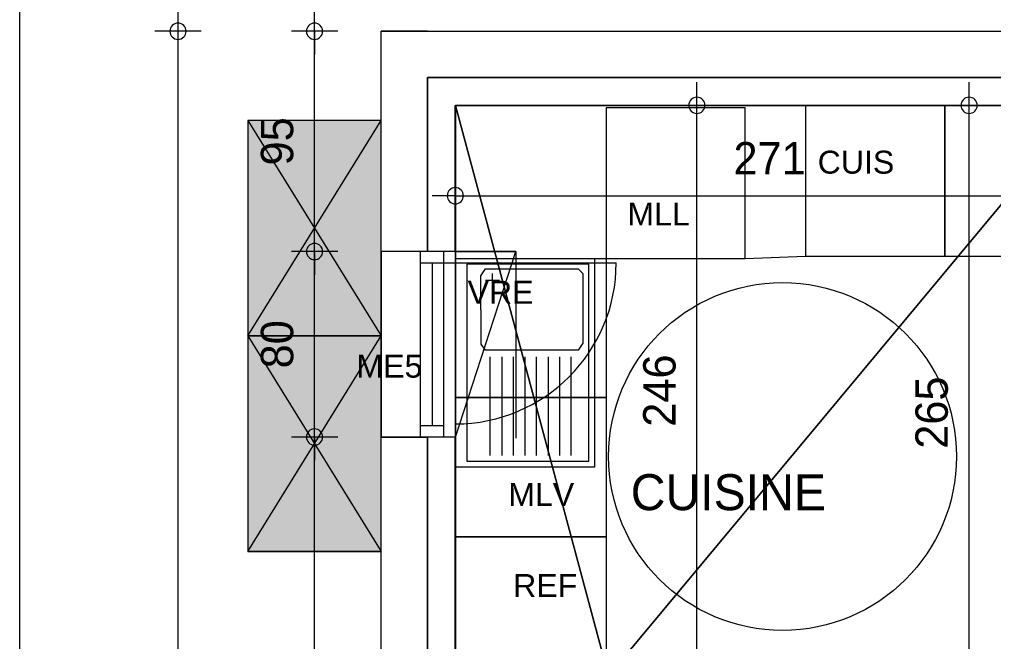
# Model space of a CAD drawing. Header units: metres. Extents: x -30.4 to 29.6, y -50.6 to 0.4.
# Drawn here: x -30.398 to -26.198, y -25.103 to -22.42 of the extents above; entities that cross this region are included whole.
import ezdxf
from ezdxf.enums import TextEntityAlignment as Align
from ezdxf.lldxf.tags import DXFTag

# ---------------------------------------------------------------- set-up
doc = ezdxf.new("R2010")
doc.units = ezdxf.units.M
doc.header["$MEASUREMENT"] = 0
for name, color, linetype in [('Calque commun', 7, 'Continuous'), ('Calque90', 7, 'Continuous'), ('Textes', 7, 'Continuous')]:
    doc.layers.add(name, color=color, linetype=linetype)
doc.styles.add('Arial4', font='arial.ttf', dxfattribs={"height": 0.098961})
doc.styles.add('Century Gothic', font='GOTHIC.TTF', dxfattribs={"height": 0.139636})
doc.styles.add('Century Gothic15', font='GOTHIC.TTF', dxfattribs={"height": 0.155151})
tags = doc.linetypes.add('DOT2', pattern=[0.125, 0, -0.125]).pattern_tags.tags
tags[6:7] = [DXFTag(74, 4), DXFTag(75, 0), DXFTag(340, '0'), DXFTag(46, 1.0), DXFTag(50, 0.0), DXFTag(44, 0.0), DXFTag(45, 0.0)]
tags[4:5] = [DXFTag(74, 4), DXFTag(75, 0), DXFTag(340, '0'), DXFTag(46, 1.0), DXFTag(50, 0.0), DXFTag(44, 0.0), DXFTag(45, 0.0)]
tags = doc.linetypes.add('HIDDEN', pattern=[0.375, 0.25, -0.125]).pattern_tags.tags
tags[6:7] = [DXFTag(74, 4), DXFTag(75, 0), DXFTag(340, '0'), DXFTag(46, 1.0), DXFTag(50, 0.0), DXFTag(44, 0.0), DXFTag(45, 0.0)]
tags[4:5] = [DXFTag(74, 4), DXFTag(75, 0), DXFTag(340, '0'), DXFTag(46, 1.0), DXFTag(50, 0.0), DXFTag(44, 0.0), DXFTag(45, 0.0)]
tags = doc.linetypes.add('HIDDEN2', pattern=[0.1875, 0.125, -0.0625]).pattern_tags.tags
tags[6:7] = [DXFTag(74, 4), DXFTag(75, 0), DXFTag(340, '0'), DXFTag(46, 1.0), DXFTag(50, 0.0), DXFTag(44, 0.0), DXFTag(45, 0.0)]
tags[4:5] = [DXFTag(74, 4), DXFTag(75, 0), DXFTag(340, '0'), DXFTag(46, 1.0), DXFTag(50, 0.0), DXFTag(44, 0.0), DXFTag(45, 0.0)]

# ---------------------------------------------------------------- blocks, each defined once
blk = doc.blocks.new('Block9665')
at = {"layer": 'Calque commun', "color": 7, "linetype": 'Continuous', "lineweight": 18}
blk.add_line((-28.8388, -22.4706), (-25.7588, -22.4706), dxfattribs=at)
at = {"layer": 'Calque commun', "color": 7, "linetype": 'Continuous', "lineweight": 9}
for p, q in [((-28.6388, -22.6706), (-25.7588, -22.6706)), ((-28.5188, -22.7907), (-25.7588, -22.7907))]:
    blk.add_line(p, q, dxfattribs=at)
blk = doc.blocks.new('Block17411')
at = {"layer": 'Calque commun', "color": 7, "linetype": 'Continuous', "lineweight": 18}
for p, q in [((-28.8388, -23.4207), (-28.8388, -22.4706)), ((-28.8388, -28.1706), (-28.8388, -24.2206))]:
    blk.add_line(p, q, dxfattribs=at)
at = {"layer": 'Calque commun', "color": 7, "linetype": 'Continuous', "lineweight": 9}
for p, q in [((-28.6388, -23.4207), (-28.6388, -22.6706)), ((-28.5188, -23.4207), (-28.5188, -22.7907)), ((-28.6388, -28.1706), (-28.6388, -24.2206)), ((-28.5188, -28.1706), (-28.5188, -24.2206))]:
    blk.add_line(p, q, dxfattribs=at)
blk = doc.blocks.new('new43')
at = {"layer": 'Calque commun', "color": 5, "linetype": 'Continuous', "lineweight": 9}
blk.add_arc((0, 0), 0.5, 0, 359.99941, dxfattribs=at)
blk = doc.blocks.new('new44')
at = {"layer": 'Calque commun', "color": 5, "linetype": 'Continuous', "lineweight": 9}
blk.add_arc((0, 0), 0.5, 0, 359.99941, dxfattribs=at)
blk = doc.blocks.new('DimLine28191')
at = {"layer": 'Calque commun', "color": 5, "linetype": 'Continuous', "lineweight": 9}
for p, q in [((-29.1258, -20.6153), (-29.1258, -20.5153)), ((-29.0258, -20.6153), (-29.2258, -20.6153)), ((-29.1258, -22.4706), (-29.1258, -20.6153)), ((-29.0258, -22.4706), (-29.2258, -22.4706)), ((-29.1258, -22.4706), (-29.1258, -22.5706))]:
    blk.add_line(p, q, dxfattribs=at)
at = {"layer": 'Calque commun', "color": 5, "linetype": 'Continuous', "lineweight": 9, "xscale": 0.07000000029802322, "yscale": 0.07000000029802322, "zscale": 0.07000000029802322, "rotation": 90}
for name, p in [('new44', (-29.1258, -20.6153)), ('new43', (-29.1258, -22.4706))]:
    blk.add_blockref(name, p, dxfattribs=at)
at = {"layer": 'Calque commun', "color": 5, "linetype": 'Continuous', "lineweight": 9, "style": 'Century Gothic'}
blk.add_text('186', height=0.13964, rotation=90, dxfattribs=at).set_placement((-29.1758, -21.543), align=Align.BOTTOM_CENTER)
blk = doc.blocks.new('@PRES_1_$$_1-28')
at = {"layer": 'Calque commun', "color": 5, "linetype": 'Continuous', "lineweight": 9}
for p, q in [((0, 0.32), (0.8, 0.32)), ((0.8, 0.15), (0, 0.15)), ((0.05, 0.05), (0.05, 0.15)), ((0.75, 0.15), (0.75, 0.05)), ((0.05, 0.1), (0.75, 0.1)), ((0.8, 0.05), (0, 0.05)), ((0, 0), (0.8, 0))]:
    blk.add_line(p, q, dxfattribs=at)
blk = doc.blocks.new('@PRES_1_$$_1-29')
at = {"layer": 'Calque commun', "color": 7, "linetype": 'Continuous', "lineweight": 9}
blk.add_line((0, 0), (0, 0.32), dxfattribs=at)
blk = doc.blocks.new('@PRES_1_$$_1-30')
at = {"layer": 'Calque commun', "color": 7, "linetype": 'Continuous', "lineweight": 9}
blk.add_line((0, 0), (0, 0.32), dxfattribs=at)
blk = doc.blocks.new('INTER_2D_COMB10')
at = {"layer": 'Calque commun', "color": 0, "linetype": 'ByBlock', "lineweight": -2}
for name in ['@PRES_1_$$_1-28', '@PRES_1_$$_1-29']:
    blk.add_blockref(name, (0, 0), dxfattribs=at)
at = {"layer": 'Calque commun', "color": 0, "linetype": 'ByBlock', "lineweight": -2, "extrusion": (0, 0, -1), "xscale": -1, "yscale": -1, "zscale": -1, "rotation": -180}
blk.add_blockref('@PRES_1_$$_1-30', (-0.8, 0), dxfattribs=at)
blk = doc.blocks.new('PLACED_COMB10')
at = {"layer": 'Calque commun', "color": 0, "linetype": 'ByBlock', "lineweight": -2}
blk.add_blockref('INTER_2D_COMB10', (0, 0), dxfattribs=at)
blk = doc.blocks.new('new207')
at = {"layer": 'Calque commun', "color": 5, "linetype": 'Continuous', "lineweight": 9}
blk.add_arc((0, 0), 0.5, 0, 359.99941, dxfattribs=at)
blk = doc.blocks.new('new208')
at = {"layer": 'Calque commun', "color": 5, "linetype": 'Continuous', "lineweight": 9}
blk.add_arc((0, 0), 0.5, 0, 359.99941, dxfattribs=at)
blk = doc.blocks.new('DimLine37369')
at = {"layer": 'Calque commun', "color": 5, "linetype": 'Continuous', "lineweight": 9}
for p, q in [((-29.1258, -23.4207), (-29.1258, -23.3207)), ((-29.0258, -23.4207), (-29.2258, -23.4207)), ((-29.1258, -24.2206), (-29.1258, -23.4207)), ((-29.0258, -24.2206), (-29.2258, -24.2206)), ((-29.1258, -24.2206), (-29.1258, -24.3207))]:
    blk.add_line(p, q, dxfattribs=at)
at = {"layer": 'Calque commun', "color": 5, "linetype": 'Continuous', "lineweight": 9, "xscale": 0.07000000029802322, "yscale": 0.07000000029802322, "zscale": 0.07000000029802322, "rotation": 90}
for name, p in [('new208', (-29.1258, -23.4207)), ('new207', (-29.1258, -24.2206))]:
    blk.add_blockref(name, p, dxfattribs=at)
at = {"layer": 'Calque commun', "color": 5, "linetype": 'Continuous', "lineweight": 9, "style": 'Century Gothic'}
blk.add_text('80', height=0.13964, rotation=90, dxfattribs=at).set_placement((-29.1758, -23.8207), align=Align.BOTTOM_CENTER)
blk = doc.blocks.new('new209')
at = {"layer": 'Calque commun', "color": 5, "linetype": 'Continuous', "lineweight": 9}
blk.add_arc((0, 0), 0.5, 0, 359.99941, dxfattribs=at)
blk = doc.blocks.new('new210')
at = {"layer": 'Calque commun', "color": 5, "linetype": 'Continuous', "lineweight": 9}
blk.add_arc((0, 0), 0.5, 0, 359.99941, dxfattribs=at)
blk = doc.blocks.new('DimLine37377')
at = {"layer": 'Calque commun', "color": 5, "linetype": 'Continuous', "lineweight": 9}
for p, q in [((-29.1258, -22.4706), (-29.1258, -22.3706)), ((-29.0258, -22.4706), (-29.2258, -22.4706)), ((-29.1258, -23.4207), (-29.1258, -22.4706)), ((-29.0258, -23.4207), (-29.2258, -23.4207)), ((-29.1258, -23.4207), (-29.1258, -23.5207))]:
    blk.add_line(p, q, dxfattribs=at)
at = {"layer": 'Calque commun', "color": 5, "linetype": 'Continuous', "lineweight": 9, "xscale": 0.07000000029802322, "yscale": 0.07000000029802322, "zscale": 0.07000000029802322, "rotation": 90}
for name, p in [('new210', (-29.1258, -22.4706)), ('new209', (-29.1258, -23.4207))]:
    blk.add_blockref(name, p, dxfattribs=at)
at = {"layer": 'Calque commun', "color": 5, "linetype": 'Continuous', "lineweight": 9, "style": 'Century Gothic'}
blk.add_text('95', height=0.13964, rotation=90, dxfattribs=at).set_placement((-29.1758, -22.9456), align=Align.BOTTOM_CENTER)
blk = doc.blocks.new('new225')
at = {"layer": 'Calque commun', "color": 5, "linetype": 'Continuous', "lineweight": 9}
blk.add_arc((0, 0), 0.5, 0, 359.99941, dxfattribs=at)
blk = doc.blocks.new('new226')
at = {"layer": 'Calque commun', "color": 5, "linetype": 'Continuous', "lineweight": 9}
blk.add_arc((0, 0), 0.5, 0, 359.99941, dxfattribs=at)
blk = doc.blocks.new('DimLine37457')
at = {"layer": 'Calque commun', "color": 5, "linetype": 'Continuous', "lineweight": 9}
for p, q in [((-29.1258, -24.2206), (-29.1258, -24.1206)), ((-29.0258, -24.2206), (-29.2258, -24.2206)), ((-29.1258, -28.1706), (-29.1258, -24.2206)), ((-29.0258, -28.1706), (-29.2258, -28.1706)), ((-29.1258, -28.1706), (-29.1258, -28.2706))]:
    blk.add_line(p, q, dxfattribs=at)
at = {"layer": 'Calque commun', "color": 5, "linetype": 'Continuous', "lineweight": 9, "xscale": 0.07000000029802322, "yscale": 0.07000000029802322, "zscale": 0.07000000029802322, "rotation": 90}
for name, p in [('new226', (-29.1258, -24.2206)), ('new225', (-29.1258, -28.1706))]:
    blk.add_blockref(name, p, dxfattribs=at)
at = {"layer": 'Calque commun', "color": 5, "linetype": 'Continuous', "lineweight": 9, "style": 'Century Gothic'}
blk.add_text('395', height=0.13964, rotation=90, dxfattribs=at).set_placement((-29.1758, -26.1956), align=Align.BOTTOM_CENTER)
blk = doc.blocks.new('new282')
at = {"layer": 'Calque commun', "color": 5, "linetype": 'Continuous', "lineweight": 9}
blk.add_arc((0, 0), 0.5, 0, 359.99941, dxfattribs=at)
blk = doc.blocks.new('DimLine41056')
at = {"layer": 'Calque commun', "color": 5, "linetype": 'Continuous', "lineweight": 9}
for p, q in [((-29.7144, -22.4706), (-29.7144, -22.3706)), ((-29.6144, -22.4706), (-29.8144, -22.4706)), ((-29.7144, -31.4706), (-29.7144, -22.4706))]:
    blk.add_line(p, q, dxfattribs=at)
at = {"layer": 'Calque commun', "color": 5, "linetype": 'Continuous', "lineweight": 9, "xscale": 0.07000000029802322, "yscale": 0.07000000029802322, "zscale": 0.07000000029802322, "rotation": 90}
blk.add_blockref('new282', (-29.7144, -22.4706), dxfattribs=at)
blk = doc.blocks.new('xmodule1pcent 16-3')
at = {"layer": 'Calque commun', "color": 5, "linetype": 'Continuous', "lineweight": 9}
blk.add_arc((0, 0), 0.5, 0, 359.99941, dxfattribs=at)
blk = doc.blocks.new('xmodule1pcent 16-4')
at = {"layer": 'Calque commun', "color": 5, "linetype": 'Continuous', "lineweight": 9}
blk.add_arc((0, 0), 0.5, 0, 359.99941, dxfattribs=at)
blk = doc.blocks.new('DimLine55267-2')
at = {"layer": 'Calque commun', "color": 5, "linetype": 'Continuous', "lineweight": 9}
for p, q in [((13.3216, -18.1163), (13.3216, -18.3163)), ((16.0315, -18.1163), (16.0315, -18.3163)), ((13.3216, -18.2163), (13.2215, -18.2163)), ((13.3216, -18.2163), (16.0315, -18.2163)), ((16.0315, -18.2163), (16.1315, -18.2163))]:
    blk.add_line(p, q, dxfattribs=at)
at = {"layer": 'Calque commun', "color": 5, "linetype": 'Continuous', "lineweight": 9, "xscale": 0.07000000029802322, "yscale": 0.07000000029802322, "zscale": 0.07000000029802322}
for name, p in [('xmodule1pcent 16-3', (13.3216, -18.2163)), ('xmodule1pcent 16-4', (16.0315, -18.2163))]:
    blk.add_blockref(name, p, dxfattribs=at)
at = {"layer": 'Calque commun', "color": 5, "linetype": 'Continuous', "lineweight": 9, "style": 'Century Gothic'}
blk.add_text('271', height=0.13964, dxfattribs=at).set_placement((14.6765, -18.1663), align=Align.BOTTOM_CENTER)
blk = doc.blocks.new('xmodule1pcent 16-27')
at = {"layer": 'Calque commun', "color": 5, "linetype": 'Continuous', "lineweight": 9}
blk.add_arc((0, 0), 0.5, 0, 359.99941, dxfattribs=at)
blk = doc.blocks.new('xmodule1pcent 16-28')
at = {"layer": 'Calque commun', "color": 5, "linetype": 'Continuous', "lineweight": 9}
blk.add_arc((0, 0), 0.5, 0, 359.99941, dxfattribs=at)
blk = doc.blocks.new('DimLine55678-2')
at = {"layer": 'Calque commun', "color": 5, "linetype": 'Continuous', "lineweight": 9}
for p, q in [((15.5367, -17.8266), (15.5367, -17.7266)), ((15.6367, -17.8266), (15.4367, -17.8266)), ((15.5367, -20.4766), (15.5367, -17.8266)), ((15.6367, -20.4766), (15.4367, -20.4766)), ((15.5367, -20.4766), (15.5367, -20.5766))]:
    blk.add_line(p, q, dxfattribs=at)
at = {"layer": 'Calque commun', "color": 5, "linetype": 'Continuous', "lineweight": 9, "xscale": 0.07000000029802322, "yscale": 0.07000000029802322, "zscale": 0.07000000029802322, "rotation": 90}
for name, p in [('xmodule1pcent 16-28', (15.5367, -17.8266)), ('xmodule1pcent 16-27', (15.5367, -20.4766))]:
    blk.add_blockref(name, p, dxfattribs=at)
at = {"layer": 'Calque commun', "color": 5, "linetype": 'Continuous', "lineweight": 9, "style": 'Century Gothic'}
blk.add_text('265', height=0.13964, rotation=90, dxfattribs=at).set_placement((15.4867, -19.1516), align=Align.BOTTOM_CENTER)
blk = doc.blocks.new('xmodule1pcent 16-29')
at = {"layer": 'Calque commun', "color": 5, "linetype": 'Continuous', "lineweight": 9}
blk.add_arc((0, 0), 0.5, 0, 359.99941, dxfattribs=at)
blk = doc.blocks.new('xmodule1pcent 16-30')
at = {"layer": 'Calque commun', "color": 5, "linetype": 'Continuous', "lineweight": 9}
blk.add_arc((0, 0), 0.5, 0, 359.99941, dxfattribs=at)
blk = doc.blocks.new('DimLine55694-2')
at = {"layer": 'Calque commun', "color": 5, "linetype": 'Continuous', "lineweight": 9}
for p, q in [((14.3629, -17.8266), (14.3629, -17.7266)), ((14.2629, -17.8266), (14.4629, -17.8266)), ((14.3629, -20.2866), (14.3629, -17.8266)), ((14.2629, -20.2866), (14.4629, -20.2866)), ((14.3629, -20.2866), (14.3629, -20.3866))]:
    blk.add_line(p, q, dxfattribs=at)
at = {"layer": 'Calque commun', "color": 5, "linetype": 'Continuous', "lineweight": 9, "xscale": 0.07000000029802322, "yscale": 0.07000000029802322, "zscale": 0.07000000029802322, "rotation": 90}
for name, p in [('xmodule1pcent 16-30', (14.3629, -17.8266)), ('xmodule1pcent 16-29', (14.3629, -20.2866))]:
    blk.add_blockref(name, p, dxfattribs=at)
at = {"layer": 'Calque commun', "color": 5, "linetype": 'Continuous', "lineweight": 9, "style": 'Century Gothic'}
blk.add_text('246', height=0.13964, rotation=90, dxfattribs=at).set_placement((14.3129, -19.0566), align=Align.BOTTOM_CENTER)
blk = doc.blocks.new('_15-5')
at = {"layer": 'Calque90', "color": 6, "linetype": 'ByBlock', "lineweight": 9}
for p, q in [((0.9, 0.6), (0, 0.6)), ((0, 0.6), (0, 0)), ((0.9, 0), (0.9, 0.6)), ((0.025, 0.025), (0.025, 0.55)), ((0.025, 0.55), (0.875, 0.55)), ((0.875, 0.55), (0.875, 0.025)), ((0.075, 0.49), (0.045, 0.47)), ((0.045, 0.47), (0.045, 0.07)), ((0.37, 0.4888), (0.075, 0.49)), ((0.095, 0.4099), (0.095, 0.4699)), ((0.395, 0.47), (0.37, 0.4888)), ((0.395, 0.07), (0.395, 0.47)), ((0.125, 0.4398), (0.065, 0.44)), ((0.85, 0.45), (0.425, 0.45)), ((0.425, 0.4), (0.85, 0.4)), ((0.85, 0.35), (0.425, 0.35)), ((0.425, 0.3), (0.85, 0.3)), ((0.85, 0.25), (0.425, 0.25)), ((0.425, 0.2), (0.85, 0.2)), ((0.85, 0.15), (0.425, 0.15)), ((0.85, 0.1), (0.425, 0.1)), ((0.045, 0.07), (0.065, 0.05)), ((0.045, 0.07), (0.065, 0.05)), ((0.065, 0.05), (0.365, 0.05)), ((0.365, 0.05), (0.395, 0.07)), ((0, 0), (0.9, 0)), ((0.875, 0.025), (0.025, 0.025))]:
    blk.add_line(p, q, dxfattribs=at)
blk = doc.blocks.new('60x65')
at = {"layer": 'Calque commun', "color": 7, "linetype": 'HIDDEN', "lineweight": 9}
mesh = blk.add_polyface(dxfattribs=at)
corners = [(0, 0.6), (0.65, 0.6), (0.65, 0), (0, 0)]
mesh.append_faces([[corners[k] for k in face] for face in [(0, 1, 2, 3)]], dxfattribs={"color": 7})
blk = doc.blocks.new('xmodule1pcent 16-63')
at = {"layer": 'Calque commun', "color": 7, "linetype": 'HIDDEN', "lineweight": 9}
blk.add_line((14.5716, -18.4866), (14.8315, -18.4766), dxfattribs=at)
at = {"layer": 'Calque commun', "color": 7, "linetype": 'HIDDEN', "lineweight": 9, "extrusion": (0, -1.22461e-16, -1)}
blk.add_arc((-14.7323, -19.3408), 0.75, 270, 269.9994, dxfattribs=at)
at = {"layer": 'Calque commun', "color": 5, "linetype": 'Continuous', "lineweight": 9}
for name in ['DimLine55694-2', 'DimLine55678-2', 'DimLine55267-2']:
    blk.add_blockref(name, (0, 0), dxfattribs=at)
at = {"layer": 'Calque commun', "color": 0, "linetype": 'ByBlock', "lineweight": -2, "extrusion": (0, 0, -1), "xscale": -1, "yscale": -1, "zscale": -1, "rotation": 90.00000000000001}
for p in [(-14.5716, -17.8366), (-15.4315, -17.8266), (-16.0315, -17.8266)]:
    blk.add_blockref('60x65', p, dxfattribs=at)
at = {"layer": 'Calque commun', "color": 0, "linetype": 'DOT2', "lineweight": -2, "extrusion": (0, 0, -1), "xscale": -1, "yscale": -1, "zscale": -1, "rotation": 90.00000000000001}
blk.add_blockref('_15-5', (-13.9216, -18.4866), dxfattribs=at)
at = {"layer": 'Calque commun', "color": 0, "linetype": 'ByBlock', "lineweight": -2}
for p in [(13.3216, -19.0866), (13.3216, -19.6866), (13.3216, -20.2866)]:
    blk.add_blockref('60x65', p, dxfattribs=at)
at = {"layer": 'Textes', "color": 5, "linetype": 'ByBlock', "lineweight": -2, "style": 'Arial4'}
for s, p in [('CUIS', (14.8837, -18.1507)), ('MLL', (14.0633, -18.3741)), ('MLV', (13.5497, -19.5841)), ('REF', (13.5708, -19.9764))]:
    blk.add_text(s, height=0.09896, dxfattribs=at).set_placement(p, align=Align.BOTTOM_LEFT)
at = {"layer": 'Textes', "color": 5, "linetype": 'ByBlock', "lineweight": -2, "style": 'Century Gothic15'}
blk.add_text('CUISINE', height=0.15515, dxfattribs=at).set_placement((14.0777, -19.4171), align=Align.TOP_LEFT)
at = {"layer": 'Calque commun', "color": 9, "linetype": 'Continuous', "lineweight": 18}
mesh = blk.add_polyface(dxfattribs=at)
corners = [(16.0315, -20.4766), (13.9816, -20.2866), (13.9816, -21.0066), (18.2659, -20.4766), (17.262, -21.3766), (18.2659, -21.3766), (16.9815, -22.4041), (16.9815, -21.654), (13.3216, -21.0066), (13.3216, -26.1866), (16.0315, -17.8266), (17.0395, -21.5019), (17.1586, -21.4553), (17.262, -21.4566), (19.2815, -22.4041), (19.2815, -26.1866), (13.3216, -20.2866), (13.3216, -17.8268)]
mesh.append_faces([[corners[k] for k in face] for face in [(3, 4, 5)]], dxfattribs={"vtx0": -1, "color": 9})
mesh.append_faces([[corners[k] for k in face] for face in [(0, 2, 7), (6, 2, 9), (0, 11, 4)]], dxfattribs={"vtx0": -1, "vtx1": -1, "vtx2": -1, "color": 9})
mesh.append_faces([[corners[k] for k in face] for face in [(0, 1, 2), (6, 9, 15), (0, 7, 11)]], dxfattribs={"vtx0": -1, "vtx2": -1, "color": 9})
mesh.append_faces([[corners[k] for k in face] for face in [(14, 6, 15), (16, 1, 17)]], dxfattribs={"vtx1": -1, "color": 9})
mesh.append_faces([[corners[k] for k in face] for face in [(6, 7, 2), (0, 10, 1), (11, 12, 4), (3, 0, 4), (10, 17, 1)]], dxfattribs={"vtx1": -1, "vtx2": -1, "color": 9})
mesh.append_faces([[corners[k] for k in face] for face in [(2, 8, 9), (12, 13, 4)]], dxfattribs={"vtx2": -1, "color": 9})

msp = doc.modelspace()

# ---------------------------------------------------------------- linework, layer by layer
at = {"layer": 'Calque commun', "color": 7, "linetype": 'HIDDEN2', "lineweight": 9}
for p, q in [((-28.8388, -22.4706), (-28.6388, -22.4706)), ((-28.5188, -23.4207), (-28.2579, -23.4207)), ((-28.5188, -24.2262), (-28.2579, -23.4207)), ((-28.2579, -23.4207), (-28.5188, -23.4207)), ((-28.2579, -23.4207), (-28.2579, -24.2262)), ((-27.8252, -23.4706), (-28.6688, -23.4706))]:
    msp.add_line(p, q, dxfattribs=at)
at = {"layer": 'Calque commun', "color": 7, "linetype": 'Continuous', "lineweight": 18}
msp.add_line((-28.6388, -22.4706), (-28.8388, -22.4706), dxfattribs=at)
at = {"layer": 'Calque commun', "color": 12, "linetype": 'Continuous', "lineweight": 18}
for p, q in [((-27.4588, -22.6706), (-28.6388, -22.6706)), ((-25.7588, -22.6706), (-28.6388, -22.6706)), ((-28.6388, -22.6706), (-28.6388, -23.4207)), ((-27.4588, -22.6706), (-27.4588, -22.6706)), ((-28.6388, -23.4207), (-28.8388, -23.4207)), ((-28.8388, -24.2206), (-28.6388, -24.2206)), ((-28.6388, -24.2206), (-28.6388, -28.1706))]:
    msp.add_line(p, q, dxfattribs=at)
at = {"layer": 'Calque commun', "color": 7, "linetype": 'HIDDEN', "lineweight": 9, "flags": 128}
for points in [[(-29.4128, -22.8552), (-29.4128, -23.7847), (-28.8388, -23.7847), (-28.8388, -22.8552), (-29.4128, -22.8552), (-28.8388, -23.7847), (-29.4128, -23.7847), (-28.8388, -22.8552)], [(-29.4128, -23.7847), (-29.4128, -24.7141), (-28.8388, -24.7141), (-28.8388, -23.7847), (-29.4128, -23.7847), (-28.8388, -24.7141), (-29.4128, -24.7141), (-28.8388, -23.7847)]]:
    msp.add_lwpolyline(points, dxfattribs=at)
at = {"layer": 'Calque commun', "color": 12, "linetype": 'Continuous', "lineweight": 18}
msp.add_polyline3d([(-25.7588, -22.4706, 0), (-25.7588, -22.6706, 0), (-26.6588, -22.6706, 0), (-26.6588, -22.6706, 0)], dxfattribs=at)
msp.add_polyline3d([(-25.7588, -22.4706, 0), (-25.7588, -22.6706, 0), (-26.6588, -22.6706, 0), (-26.6588, -22.6706, 0)], dxfattribs=at)
at = {"layer": 'Calque commun', "color": 7, "linetype": 'HIDDEN2', "lineweight": 9}
msp.add_arc((-28.5188, -23.4706), 0.6935, 270.0696, 0.0696, dxfattribs=at)
at = {"layer": 'Calque commun', "color": 43, "linetype": 'HIDDEN', "lineweight": 18}
msp.add_trace([(-28.8388, -22.8552), (-29.4128, -22.8552), (-28.8388, -23.7847), (-29.4128, -23.7847)], dxfattribs=at)
at = {"layer": 'Calque commun', "color": 43, "linetype": 'HIDDEN', "lineweight": 9}
msp.add_trace([(-28.8388, -23.7847), (-29.4128, -23.7847), (-28.8388, -24.7141), (-29.4128, -24.7141)], dxfattribs=at)

# ---------------------------------------------------------------- block references
at = {"layer": 'Calque commun', "color": 5, "linetype": 'Continuous', "lineweight": 9}
for name in ['DimLine28191', 'DimLine41056', 'DimLine37377', 'DimLine37369', 'DimLine37457']:
    msp.add_blockref(name, (0, 0), dxfattribs=at)
at = {"layer": 'Calque commun', "color": 0, "linetype": 'ByBlock', "lineweight": -2}
for name, p in [('Block9665', (0, 0)), ('Block17411', (0, 0)), ('xmodule1pcent 16-63', (-41.8403, -4.9638))]:
    msp.add_blockref(name, p, dxfattribs=at)
at = {"layer": 'Calque commun', "color": 0, "linetype": 'ByBlock', "lineweight": -2, "extrusion": (0, 0, -1), "xscale": -1, "yscale": -1, "zscale": -1, "rotation": 90.00000000000001}
msp.add_blockref('PLACED_COMB10', (28.5188, -23.4207), dxfattribs=at)

# ---------------------------------------------------------------- texts
at = {"layer": 'Textes', "color": 5, "linetype": 'ByBlock', "lineweight": -2, "style": 'Arial4'}
for s, p in [('VRE', (-28.4658, -23.6756)), ('ME5', (-28.945, -23.9942))]:
    msp.add_text(s, height=0.09896, dxfattribs=at).set_placement(p, align=Align.BOTTOM_LEFT)

# ---------------------------------------------------------------- meshes
at = {"layer": 'Calque commun', "color": 7, "linetype": 'Continuous', "lineweight": 9}
mesh = msp.add_polyface(dxfattribs=at)
corners = [(29.6021, -8.6275), (-30.3979, -8.6275), (-30.3979, -50.6275), (29.6021, -50.6275)]
mesh.append_faces([[corners[k] for k in face] for face in [(0, 1, 2, 3)]], dxfattribs={"color": 7})

doc.saveas('drawing.dxf')
